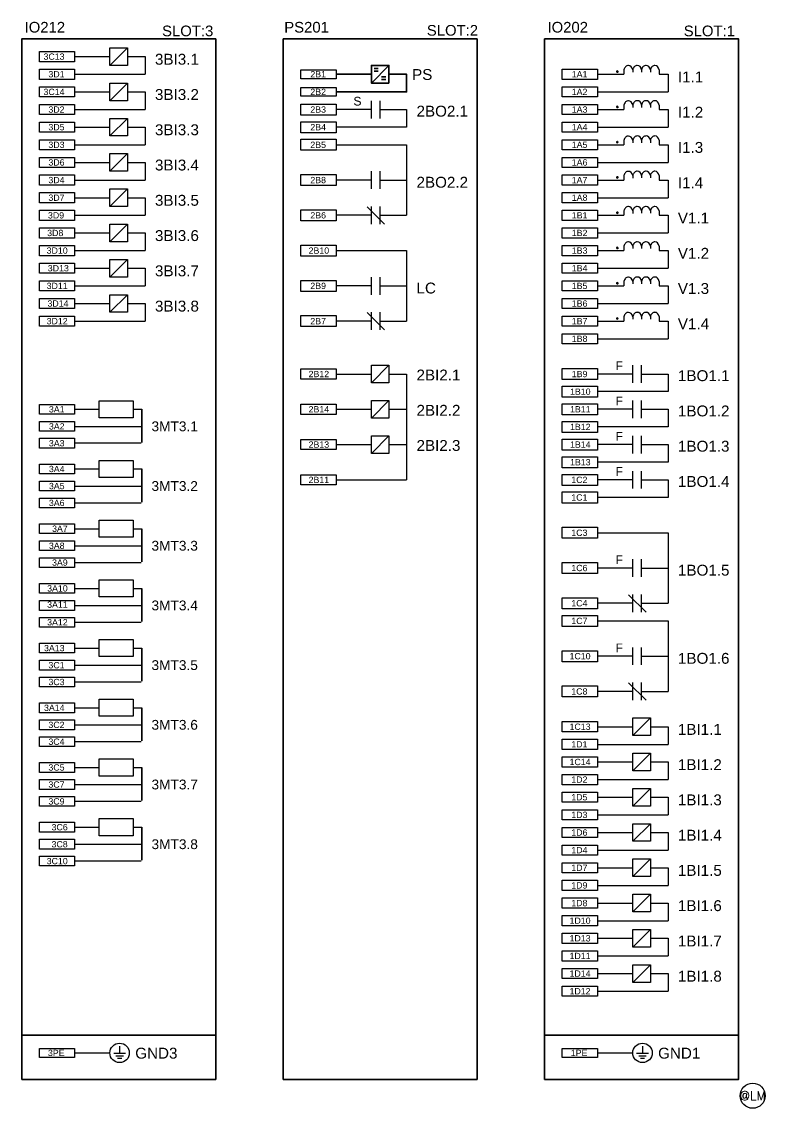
# Model space of a CAD drawing. Extents: x -144 to 228, y -238 to 10.
# Drawn here: x 62.6 to 227.9, y -237.7 to 3.8 of the extents above; entities that cross this region are included whole.
import ezdxf
from ezdxf.enums import TextEntityAlignment as Align

# ---------------------------------------------------------------- set-up
doc = ezdxf.new("R2010")
doc.units = 0
doc.header["$LTSCALE"] = 5
doc.header["$MEASUREMENT"] = 0
doc.styles.add('ROMANS', font='romans.shx', dxfattribs={"height": 100})
doc.styles.get("Standard").update_dxf_attribs({"font": 'arial.ttf'})

msp = doc.modelspace()

# ---------------------------------------------------------------- hatches: boundary and pattern name
h = msp.add_hatch(color=256)
edge = h.paths.add_edge_path()
edge.add_arc((195.05, -7.25), 0.147, 0, 360)
h = msp.add_hatch(color=256)
edge = h.paths.add_edge_path()
edge.add_arc((195.05, -15.09), 0.147, 0, 360)
h = msp.add_hatch(color=256)
edge = h.paths.add_edge_path()
edge.add_arc((195.05, -22.93), 0.147, 0, 360)
h = msp.add_hatch(color=256)
edge = h.paths.add_edge_path()
edge.add_arc((195.05, -30.77), 0.147, 0, 360)
h = msp.add_hatch(color=256)
edge = h.paths.add_edge_path()
edge.add_arc((195.05, -38.61), 0.147, 0, 360)
h = msp.add_hatch(color=256)
edge = h.paths.add_edge_path()
edge.add_arc((195.05, -46.45), 0.147, 0, 360)
h = msp.add_hatch(color=256)
edge = h.paths.add_edge_path()
edge.add_arc((195.05, -54.29), 0.147, 0, 360)
h = msp.add_hatch(color=256)
edge = h.paths.add_edge_path()
edge.add_arc((195.05, -62.13), 0.147, 0, 360)

# ---------------------------------------------------------------- linework, layer by layer
at = {"lineweight": 25}
for p, q in [((86.16, -1.96), (82.24, -5.88)), ((74.4, -3.92), (82.24, -3.92)), ((196.52, -6.86), (196.52, -7.84)), ((198.48, -6.86), (198.48, -7.4)), ((200.44, -6.84), (200.44, -7.38)), ((202.4, -6.84), (202.4, -7.38)), ((204.36, -6.84), (204.36, -7.84)), ((74.5, -7.84), (90.08, -7.84)), ((190.64, -7.84), (196.52, -7.84)), ((74.4, -11.76), (82.24, -11.76)), ((86.16, -9.8), (82.24, -13.72)), ((190.74, -11.76), (206.32, -11.76)), ((140.36, -17.64), (140.36, -13.72)), ((142.32, -17.64), (142.32, -13.72)), ((74.5, -15.68), (90.08, -15.68)), ((140.36, -15.68), (132.52, -15.68)), ((142.32, -15.68), (148.2, -15.68)), ((190.64, -15.68), (196.52, -15.68)), ((196.52, -14.7), (196.52, -15.68)), ((198.48, -14.7), (198.48, -15.24)), ((200.44, -14.68), (200.44, -15.22)), ((202.4, -14.68), (202.4, -15.22)), ((204.36, -14.68), (204.36, -15.68)), ((86.16, -17.64), (82.24, -21.56)), ((74.4, -19.6), (82.24, -19.6)), ((190.74, -19.6), (206.32, -19.6)), ((74.5, -23.52), (90.08, -23.52)), ((132.52, -23.52), (148.2, -23.52)), ((148.2, -23.52), (148.2, -31.36)), ((190.64, -23.52), (196.52, -23.52)), ((196.52, -22.54), (196.52, -23.52)), ((198.48, -22.54), (198.48, -23.08)), ((200.44, -22.52), (200.44, -23.06)), ((202.4, -22.52), (202.4, -23.06)), ((204.36, -22.52), (204.36, -23.52)), ((86.16, -25.48), (82.24, -29.4)), ((74.4, -27.44), (82.24, -27.44)), ((190.74, -27.44), (206.32, -27.44)), ((74.5, -31.36), (90.08, -31.36)), ((140.36, -31.36), (132.52, -31.36)), ((140.36, -33.32), (140.36, -29.4)), ((142.32, -33.32), (142.32, -29.4)), ((142.32, -31.36), (148.2, -31.36)), ((148.2, -31.36), (148.2, -39.2)), ((190.64, -31.36), (196.52, -31.36)), ((196.52, -30.38), (196.52, -31.36)), ((198.48, -30.38), (198.48, -30.92)), ((200.44, -30.36), (200.44, -30.9)), ((202.4, -30.36), (202.4, -30.9)), ((204.36, -30.36), (204.36, -31.36)), ((86.16, -33.32), (82.24, -37.24)), ((74.4, -35.28), (82.24, -35.28)), ((190.74, -35.28), (206.32, -35.28)), ((139.43, -37.29), (143.3, -41.16)), ((140.36, -41.16), (140.36, -37.24)), ((142.32, -41.16), (142.32, -37.24)), ((196.52, -38.22), (196.52, -39.2)), ((198.48, -38.22), (198.48, -38.76)), ((200.44, -38.2), (200.44, -38.74)), ((202.4, -38.2), (202.4, -38.74)), ((204.36, -38.2), (204.36, -39.2)), ((74.5, -39.2), (90.08, -39.2)), ((140.36, -39.2), (132.52, -39.2)), ((142.32, -39.2), (148.2, -39.2)), ((190.64, -39.2), (196.52, -39.2)), ((74.4, -43.12), (82.24, -43.12)), ((86.16, -41.16), (82.24, -45.08)), ((190.74, -43.12), (206.32, -43.12)), ((74.5, -47.04), (90.08, -47.04)), ((132.52, -47.04), (148.2, -47.04)), ((148.2, -47.04), (148.2, -62.72)), ((190.64, -47.04), (196.52, -47.04)), ((196.52, -46.06), (196.52, -47.04)), ((198.48, -46.06), (198.48, -46.6)), ((200.44, -46.04), (200.44, -46.58)), ((202.4, -46.04), (202.4, -46.58)), ((204.36, -46.04), (204.36, -47.04)), ((86.16, -49), (82.24, -52.92)), ((74.4, -50.96), (82.24, -50.96)), ((140.36, -56.84), (140.36, -52.92)), ((142.32, -56.84), (142.32, -52.92)), ((190.74, -50.96), (206.32, -50.96)), ((74.5, -54.88), (90.08, -54.88)), ((140.36, -54.88), (132.52, -54.88)), ((142.32, -54.88), (148.2, -54.88)), ((190.64, -54.88), (196.52, -54.88)), ((196.52, -53.9), (196.52, -54.88)), ((198.48, -53.9), (198.48, -54.44)), ((200.44, -53.88), (200.44, -54.42)), ((202.4, -53.88), (202.4, -54.42)), ((204.36, -53.88), (204.36, -54.88)), ((86.16, -56.84), (82.24, -60.76)), ((74.4, -58.8), (82.24, -58.8)), ((190.74, -58.8), (206.32, -58.8)), ((74.5, -62.72), (90.08, -62.72)), ((140.36, -62.72), (132.52, -62.72)), ((139.43, -60.81), (143.3, -64.68)), ((140.36, -64.68), (140.36, -60.76)), ((142.32, -64.68), (142.32, -60.76)), ((142.32, -62.72), (148.2, -62.72)), ((190.64, -62.72), (196.52, -62.72)), ((196.52, -61.74), (196.52, -62.72)), ((198.48, -61.74), (198.48, -62.28)), ((200.44, -61.72), (200.44, -62.26)), ((202.4, -61.72), (202.4, -62.26)), ((204.36, -61.72), (204.36, -62.72)), ((190.74, -66.64), (206.32, -66.64)), ((132.52, -74.48), (140.36, -74.48)), ((144.28, -72.52), (140.36, -76.44)), ((198.48, -74.48), (190.64, -74.48)), ((198.48, -76.44), (198.48, -72.52)), ((200.44, -76.44), (200.44, -72.52)), ((200.44, -74.48), (206.32, -74.48)), ((144.28, -80.36), (140.36, -84.28)), ((198.48, -84.28), (198.48, -80.36)), ((200.44, -84.28), (200.44, -80.36)), ((74.4, -82.32), (79.83, -82.32)), ((132.52, -82.32), (140.36, -82.32)), ((198.48, -82.32), (190.64, -82.32)), ((200.44, -82.32), (206.32, -82.32)), ((74.5, -86.11), (89.31, -86.11)), ((144.28, -88.2), (140.36, -92.12)), ((198.48, -92.12), (198.48, -88.2)), ((200.44, -92.12), (200.44, -88.2)), ((74.4, -89.81), (89.21, -89.81)), ((132.52, -90.16), (140.36, -90.16)), ((198.48, -90.16), (190.64, -90.16)), ((200.44, -90.16), (206.32, -90.16)), ((74.4, -95.59), (79.83, -95.59)), ((198.48, -99.96), (198.48, -96.04)), ((200.44, -99.96), (200.44, -96.04)), ((132.52, -98), (148.2, -98)), ((198.48, -98), (190.64, -98)), ((200.44, -98), (206.32, -98)), ((74.5, -99.38), (89.31, -99.38)), ((74.4, -103.08), (89.21, -103.08)), ((74.4, -108.86), (79.83, -108.86)), ((190.64, -109.76), (206.32, -109.76)), ((206.32, -109.76), (206.32, -117.6)), ((74.5, -112.65), (89.31, -112.65)), ((198.48, -119.56), (198.48, -115.64)), ((200.44, -119.56), (200.44, -115.64)), ((74.4, -116.35), (89.21, -116.35)), ((198.48, -117.6), (190.64, -117.6)), ((200.44, -117.6), (206.32, -117.6)), ((206.32, -117.6), (206.32, -125.44)), ((74.4, -122.13), (79.83, -122.13)), ((198.48, -125.44), (190.64, -125.44)), ((197.55, -123.53), (201.42, -127.4)), ((198.48, -127.4), (198.48, -123.48)), ((200.44, -127.4), (200.44, -123.48)), ((200.44, -125.44), (206.32, -125.44)), ((74.5, -125.92), (89.31, -125.92)), ((74.4, -129.62), (89.21, -129.62)), ((190.64, -129.36), (206.32, -129.36)), ((206.32, -129.36), (206.32, -137.2)), ((198.48, -139.16), (198.48, -135.24)), ((200.44, -139.16), (200.44, -135.24)), ((74.4, -135.4), (79.83, -135.4)), ((198.48, -137.2), (190.64, -137.2)), ((200.44, -137.2), (206.32, -137.2)), ((206.32, -137.2), (206.32, -145.04)), ((74.5, -139.19), (89.31, -139.19)), ((74.4, -142.89), (89.21, -142.89)), ((197.55, -143.13), (201.42, -147)), ((198.48, -147), (198.48, -143.08)), ((200.44, -147), (200.44, -143.08)), ((198.48, -145.04), (190.64, -145.04)), ((200.44, -145.04), (206.32, -145.04)), ((74.4, -148.67), (79.83, -148.67)), ((202.4, -150.92), (198.48, -154.84)), ((74.5, -152.46), (89.31, -152.46)), ((190.64, -152.88), (198.48, -152.88)), ((74.4, -156.16), (89.21, -156.16)), ((190.74, -156.8), (206.32, -156.8)), ((202.4, -158.76), (198.48, -162.68)), ((190.64, -160.72), (198.48, -160.72)), ((74.4, -161.94), (79.83, -161.94)), ((74.5, -165.73), (89.31, -165.73)), ((190.74, -164.64), (206.32, -164.64)), ((202.4, -166.6), (198.48, -170.52)), ((190.64, -168.56), (198.48, -168.56)), ((74.4, -169.43), (89.21, -169.43)), ((190.74, -172.48), (206.32, -172.48)), ((74.4, -175.21), (79.83, -175.21)), ((202.4, -174.44), (198.48, -178.36)), ((190.64, -176.4), (198.48, -176.4)), ((74.5, -179), (89.31, -179)), ((190.74, -180.32), (206.32, -180.32)), ((74.4, -182.7), (89.21, -182.7)), ((202.4, -182.28), (198.48, -186.2)), ((190.64, -184.24), (198.48, -184.24)), ((190.74, -188.16), (206.32, -188.16)), ((202.4, -190.12), (198.48, -194.04)), ((190.64, -192.08), (198.48, -192.08)), ((190.74, -196), (206.32, -196)), ((202.4, -197.96), (198.48, -201.88)), ((190.64, -199.92), (198.48, -199.92)), ((190.74, -203.84), (206.32, -203.84)), ((202.4, -205.8), (198.48, -209.72)), ((190.64, -207.76), (198.48, -207.76)), ((190.74, -211.68), (206.32, -211.68)), ((84.4, -223.93), (84.4, -225.5)), ((200.64, -223.93), (200.64, -225.5)), ((74.4, -225.4), (82.24, -225.4)), ((85.7, -225.51), (83.09, -225.51)), ((85.23, -226.09), (83.56, -226.09)), ((84.87, -226.67), (83.93, -226.67)), ((190.64, -225.4), (198.48, -225.4)), ((201.94, -225.51), (199.33, -225.51)), ((201.47, -226.09), (199.8, -226.09)), ((201.11, -226.67), (200.17, -226.67))]:
    msp.add_line(p, q, dxfattribs=at)
at = {"lineweight": 35}
for p, q in [((144.28, -5.88), (140.36, -9.8)), ((141.91, -7.15), (140.97, -7.15)), ((141.91, -6.57), (140.98, -6.57)), ((132.52, -7.84), (140.36, -7.84)), ((143.56, -9.02), (142.61, -9.02)), ((143.56, -8.44), (142.63, -8.44)), ((89.31, -89.69), (89.31, -82.53)), ((89.31, -102.96), (89.31, -95.8)), ((89.31, -116.23), (89.31, -109.07)), ((89.31, -129.5), (89.31, -122.34)), ((89.31, -142.77), (89.31, -135.61)), ((89.31, -156.04), (89.31, -148.88)), ((89.31, -169.31), (89.31, -162.15)), ((89.31, -182.58), (89.31, -175.42)), ((62.64, -221.48), (105.76, -221.48)), ((178.88, -221.48), (222, -221.48))]:
    msp.add_line(p, q, dxfattribs=at)
for points in [[(62.64, -231.28), (105.76, -231.28), (105.76, 0), (62.64, 0), (62.64, -231.28)], [(120.76, -231.28), (163.88, -231.28), (163.88, 0), (120.76, 0), (120.76, -231.28)], [(178.88, -231.28), (222, -231.28), (222, 0), (178.88, 0), (178.88, -231.28)], [(144.28, -9.8), (140.36, -9.8), (140.36, -5.88), (144.28, -5.88), (144.28, -9.8)]]:
    msp.add_lwpolyline(points, close=True, dxfattribs=at)
at = {"lineweight": 25}
for points in [[(86.16, -5.88), (82.24, -5.88), (82.24, -1.96), (86.16, -1.96), (86.16, -5.88)], [(74.4, -5.05), (66.56, -5.05), (66.56, -2.79), (74.4, -2.79), (74.4, -5.05)], [(74.4, -8.97), (66.56, -8.97), (66.56, -6.71), (74.4, -6.71), (74.4, -8.97)], [(132.52, -8.82), (124.68, -8.82), (124.68, -6.86), (132.52, -6.86), (132.52, -8.82)], [(190.64, -8.97), (182.8, -8.97), (182.8, -6.71), (190.64, -6.71), (190.64, -8.97)], [(74.4, -12.89), (66.56, -12.89), (66.56, -10.63), (74.4, -10.63), (74.4, -12.89)], [(86.16, -13.72), (82.24, -13.72), (82.24, -9.8), (86.16, -9.8), (86.16, -13.72)], [(132.52, -12.74), (124.68, -12.74), (124.68, -10.78), (132.52, -10.78), (132.52, -12.74)], [(190.64, -12.89), (182.8, -12.89), (182.8, -10.63), (190.64, -10.63), (190.64, -12.89)], [(132.52, -16.91), (124.68, -16.91), (124.68, -14.46), (132.52, -14.46), (132.52, -16.91)], [(74.4, -16.81), (66.56, -16.81), (66.56, -14.55), (74.4, -14.55), (74.4, -16.81)], [(190.64, -16.81), (182.8, -16.81), (182.8, -14.55), (190.64, -14.55), (190.64, -16.81)], [(74.4, -20.73), (66.56, -20.73), (66.56, -18.47), (74.4, -18.47), (74.4, -20.73)], [(86.16, -21.56), (82.24, -21.56), (82.24, -17.64), (86.16, -17.64), (86.16, -21.56)], [(132.52, -20.83), (124.68, -20.83), (124.68, -18.38), (132.52, -18.38), (132.52, -20.83)], [(190.64, -20.73), (182.8, -20.73), (182.8, -18.47), (190.64, -18.47), (190.64, -20.73)], [(74.4, -24.65), (66.56, -24.65), (66.56, -22.39), (74.4, -22.39), (74.4, -24.65)], [(132.52, -24.75), (124.68, -24.75), (124.68, -22.3), (132.52, -22.3), (132.52, -24.75)], [(190.64, -24.65), (182.8, -24.65), (182.8, -22.39), (190.64, -22.39), (190.64, -24.65)], [(74.4, -28.57), (66.56, -28.57), (66.56, -26.31), (74.4, -26.31), (74.4, -28.57)], [(86.16, -29.4), (82.24, -29.4), (82.24, -25.48), (86.16, -25.48), (86.16, -29.4)], [(190.64, -28.57), (182.8, -28.57), (182.8, -26.31), (190.64, -26.31), (190.64, -28.57)], [(74.4, -32.49), (66.56, -32.49), (66.56, -30.23), (74.4, -30.23), (74.4, -32.49)], [(132.52, -32.59), (124.68, -32.59), (124.68, -30.14), (132.52, -30.14), (132.52, -32.59)], [(190.64, -32.49), (182.8, -32.49), (182.8, -30.23), (190.64, -30.23), (190.64, -32.49)], [(86.16, -37.24), (82.24, -37.24), (82.24, -33.32), (86.16, -33.32), (86.16, -37.24)], [(74.4, -36.41), (66.56, -36.41), (66.56, -34.15), (74.4, -34.15), (74.4, -36.41)], [(190.64, -36.41), (182.8, -36.41), (182.8, -34.15), (190.64, -34.15), (190.64, -36.41)], [(74.4, -40.33), (66.56, -40.33), (66.56, -38.07), (74.4, -38.07), (74.4, -40.33)], [(132.52, -40.43), (124.68, -40.43), (124.68, -37.98), (132.52, -37.98), (132.52, -40.43)], [(190.64, -40.33), (182.8, -40.33), (182.8, -38.07), (190.64, -38.07), (190.64, -40.33)], [(74.4, -44.25), (66.56, -44.25), (66.56, -41.99), (74.4, -41.99), (74.4, -44.25)], [(86.16, -45.08), (82.24, -45.08), (82.24, -41.16), (86.16, -41.16), (86.16, -45.08)], [(190.64, -44.25), (182.8, -44.25), (182.8, -41.99), (190.64, -41.99), (190.64, -44.25)], [(132.52, -48.27), (124.68, -48.27), (124.68, -45.82), (132.52, -45.82), (132.52, -48.27)], [(74.4, -48.17), (66.56, -48.17), (66.56, -45.91), (74.4, -45.91), (74.4, -48.17)], [(190.64, -48.17), (182.8, -48.17), (182.8, -45.91), (190.64, -45.91), (190.64, -48.17)], [(74.4, -52.09), (66.56, -52.09), (66.56, -49.83), (74.4, -49.83), (74.4, -52.09)], [(86.16, -52.92), (82.24, -52.92), (82.24, -49), (86.16, -49), (86.16, -52.92)], [(190.64, -52.09), (182.8, -52.09), (182.8, -49.83), (190.64, -49.83), (190.64, -52.09)], [(74.4, -56.01), (66.56, -56.01), (66.56, -53.75), (74.4, -53.75), (74.4, -56.01)], [(132.52, -56.11), (124.68, -56.11), (124.68, -53.66), (132.52, -53.66), (132.52, -56.11)], [(190.64, -56.01), (182.8, -56.01), (182.8, -53.75), (190.64, -53.75), (190.64, -56.01)], [(74.4, -59.93), (66.56, -59.93), (66.56, -57.67), (74.4, -57.67), (74.4, -59.93)], [(86.16, -60.76), (82.24, -60.76), (82.24, -56.84), (86.16, -56.84), (86.16, -60.76)], [(190.64, -59.93), (182.8, -59.93), (182.8, -57.67), (190.64, -57.67), (190.64, -59.93)], [(74.4, -63.85), (66.56, -63.85), (66.56, -61.59), (74.4, -61.59), (74.4, -63.85)], [(132.52, -63.95), (124.68, -63.95), (124.68, -61.5), (132.52, -61.5), (132.52, -63.95)], [(190.64, -63.85), (182.8, -63.85), (182.8, -61.59), (190.64, -61.59), (190.64, -63.85)], [(190.64, -67.77), (182.8, -67.77), (182.8, -65.51), (190.64, -65.51), (190.64, -67.77)], [(132.52, -75.61), (124.68, -75.61), (124.68, -73.35), (132.52, -73.35), (132.52, -75.61)], [(144.28, -76.44), (140.36, -76.44), (140.36, -72.52), (144.28, -72.52), (144.28, -76.44)], [(190.64, -75.71), (182.8, -75.71), (182.8, -73.26), (190.64, -73.26), (190.64, -75.71)], [(190.64, -79.63), (182.8, -79.63), (182.8, -77.18), (190.64, -77.18), (190.64, -79.63)], [(74.4, -83.41), (66.56, -83.41), (66.56, -81.23), (74.4, -81.23), (74.4, -83.41)], [(87.41, -84.22), (79.83, -84.22), (79.83, -80.42), (87.41, -80.42), (87.41, -84.22)], [(132.52, -83.45), (124.68, -83.45), (124.68, -81.19), (132.52, -81.19), (132.52, -83.45)], [(144.28, -84.28), (140.36, -84.28), (140.36, -80.36), (144.28, -80.36), (144.28, -84.28)], [(190.64, -83.55), (182.8, -83.55), (182.8, -81.1), (190.64, -81.1), (190.64, -83.55)], [(74.4, -87.2), (66.56, -87.2), (66.56, -85.02), (74.4, -85.02), (74.4, -87.2)], [(190.64, -87.47), (182.8, -87.47), (182.8, -85.02), (190.64, -85.02), (190.64, -87.47)], [(74.4, -90.95), (66.56, -90.95), (66.56, -88.77), (74.4, -88.77), (74.4, -90.95)], [(132.52, -91.29), (124.68, -91.29), (124.68, -89.03), (132.52, -89.03), (132.52, -91.29)], [(144.28, -92.12), (140.36, -92.12), (140.36, -88.2), (144.28, -88.2), (144.28, -92.12)], [(190.64, -91.39), (182.8, -91.39), (182.8, -88.94), (190.64, -88.94), (190.64, -91.39)], [(87.41, -97.49), (79.83, -97.49), (79.83, -93.69), (87.41, -93.69), (87.41, -97.49)], [(190.64, -95.31), (182.8, -95.31), (182.8, -92.86), (190.64, -92.86), (190.64, -95.31)], [(74.4, -96.68), (66.56, -96.68), (66.56, -94.5), (74.4, -94.5), (74.4, -96.68)], [(74.4, -100.47), (66.56, -100.47), (66.56, -98.29), (74.4, -98.29), (74.4, -100.47)], [(132.52, -99.13), (124.68, -99.13), (124.68, -96.87), (132.52, -96.87), (132.52, -99.13)], [(190.64, -99.23), (182.8, -99.23), (182.8, -96.78), (190.64, -96.78), (190.64, -99.23)], [(190.64, -103.15), (182.8, -103.15), (182.8, -100.7), (190.64, -100.7), (190.64, -103.15)], [(74.4, -104.22), (66.56, -104.22), (66.56, -102.04), (74.4, -102.04), (74.4, -104.22)], [(74.4, -109.95), (66.56, -109.95), (66.56, -107.77), (74.4, -107.77), (74.4, -109.95)], [(87.41, -110.76), (79.83, -110.76), (79.83, -106.96), (87.41, -106.96), (87.41, -110.76)], [(190.64, -110.99), (182.8, -110.99), (182.8, -108.54), (190.64, -108.54), (190.64, -110.99)], [(74.4, -113.74), (66.56, -113.74), (66.56, -111.56), (74.4, -111.56), (74.4, -113.74)], [(74.4, -117.49), (66.56, -117.49), (66.56, -115.31), (74.4, -115.31), (74.4, -117.49)], [(190.64, -118.83), (182.8, -118.83), (182.8, -116.38), (190.64, -116.38), (190.64, -118.83)], [(87.41, -124.03), (79.83, -124.03), (79.83, -120.23), (87.41, -120.23), (87.41, -124.03)], [(74.4, -123.22), (66.56, -123.22), (66.56, -121.04), (74.4, -121.04), (74.4, -123.22)], [(74.4, -127.01), (66.56, -127.01), (66.56, -124.83), (74.4, -124.83), (74.4, -127.01)], [(190.64, -126.67), (182.8, -126.67), (182.8, -124.22), (190.64, -124.22), (190.64, -126.67)], [(74.4, -130.76), (66.56, -130.76), (66.56, -128.58), (74.4, -128.58), (74.4, -130.76)], [(190.64, -130.59), (182.8, -130.59), (182.8, -128.14), (190.64, -128.14), (190.64, -130.59)], [(74.4, -136.49), (66.56, -136.49), (66.56, -134.31), (74.4, -134.31), (74.4, -136.49)], [(87.41, -137.3), (79.83, -137.3), (79.83, -133.5), (87.41, -133.5), (87.41, -137.3)], [(190.64, -138.43), (182.8, -138.43), (182.8, -135.98), (190.64, -135.98), (190.64, -138.43)], [(74.4, -140.28), (66.56, -140.28), (66.56, -138.1), (74.4, -138.1), (74.4, -140.28)], [(74.4, -144.03), (66.56, -144.03), (66.56, -141.85), (74.4, -141.85), (74.4, -144.03)], [(190.64, -146.27), (182.8, -146.27), (182.8, -143.82), (190.64, -143.82), (190.64, -146.27)], [(87.41, -150.57), (79.83, -150.57), (79.83, -146.78), (87.41, -146.78), (87.41, -150.57)], [(74.4, -149.76), (66.56, -149.76), (66.56, -147.58), (74.4, -147.58), (74.4, -149.76)], [(74.4, -153.55), (66.56, -153.55), (66.56, -151.37), (74.4, -151.37), (74.4, -153.55)], [(190.64, -154.01), (182.8, -154.01), (182.8, -151.75), (190.64, -151.75), (190.64, -154.01)], [(202.4, -154.84), (198.48, -154.84), (198.48, -150.92), (202.4, -150.92), (202.4, -154.84)], [(74.4, -157.3), (66.56, -157.3), (66.56, -155.12), (74.4, -155.12), (74.4, -157.3)], [(190.64, -157.93), (182.8, -157.93), (182.8, -155.67), (190.64, -155.67), (190.64, -157.93)], [(202.4, -162.68), (198.48, -162.68), (198.48, -158.76), (202.4, -158.76), (202.4, -162.68)], [(74.4, -163.03), (66.56, -163.03), (66.56, -160.85), (74.4, -160.85), (74.4, -163.03)], [(87.41, -163.84), (79.83, -163.84), (79.83, -160.05), (87.41, -160.05), (87.41, -163.84)], [(190.64, -161.85), (182.8, -161.85), (182.8, -159.59), (190.64, -159.59), (190.64, -161.85)], [(190.64, -165.77), (182.8, -165.77), (182.8, -163.51), (190.64, -163.51), (190.64, -165.77)], [(74.4, -166.82), (66.56, -166.82), (66.56, -164.64), (74.4, -164.64), (74.4, -166.82)], [(202.4, -170.52), (198.48, -170.52), (198.48, -166.6), (202.4, -166.6), (202.4, -170.52)], [(74.4, -170.57), (66.56, -170.57), (66.56, -168.39), (74.4, -168.39), (74.4, -170.57)], [(190.64, -169.69), (182.8, -169.69), (182.8, -167.43), (190.64, -167.43), (190.64, -169.69)], [(190.64, -173.61), (182.8, -173.61), (182.8, -171.35), (190.64, -171.35), (190.64, -173.61)], [(87.41, -177.11), (79.83, -177.11), (79.83, -173.32), (87.41, -173.32), (87.41, -177.11)], [(74.4, -176.3), (66.56, -176.3), (66.56, -174.12), (74.4, -174.12), (74.4, -176.3)], [(190.64, -177.53), (182.8, -177.53), (182.8, -175.27), (190.64, -175.27), (190.64, -177.53)], [(202.4, -178.36), (198.48, -178.36), (198.48, -174.44), (202.4, -174.44), (202.4, -178.36)], [(74.4, -180.09), (66.56, -180.09), (66.56, -177.91), (74.4, -177.91), (74.4, -180.09)], [(190.64, -181.45), (182.8, -181.45), (182.8, -179.19), (190.64, -179.19), (190.64, -181.45)], [(74.4, -183.84), (66.56, -183.84), (66.56, -181.66), (74.4, -181.66), (74.4, -183.84)], [(190.64, -185.37), (182.8, -185.37), (182.8, -183.11), (190.64, -183.11), (190.64, -185.37)], [(202.4, -186.2), (198.48, -186.2), (198.48, -182.28), (202.4, -182.28), (202.4, -186.2)], [(190.64, -189.29), (182.8, -189.29), (182.8, -187.03), (190.64, -187.03), (190.64, -189.29)], [(202.4, -194.04), (198.48, -194.04), (198.48, -190.12), (202.4, -190.12), (202.4, -194.04)], [(190.64, -193.21), (182.8, -193.21), (182.8, -190.95), (190.64, -190.95), (190.64, -193.21)], [(190.64, -197.13), (182.8, -197.13), (182.8, -194.87), (190.64, -194.87), (190.64, -197.13)], [(202.4, -201.88), (198.48, -201.88), (198.48, -197.96), (202.4, -197.96), (202.4, -201.88)], [(190.64, -201.05), (182.8, -201.05), (182.8, -198.79), (190.64, -198.79), (190.64, -201.05)], [(190.64, -204.97), (182.8, -204.97), (182.8, -202.71), (190.64, -202.71), (190.64, -204.97)], [(190.64, -208.89), (182.8, -208.89), (182.8, -206.63), (190.64, -206.63), (190.64, -208.89)], [(202.4, -209.72), (198.48, -209.72), (198.48, -205.8), (202.4, -205.8), (202.4, -209.72)], [(190.64, -212.81), (182.8, -212.81), (182.8, -210.55), (190.64, -210.55), (190.64, -212.81)], [(74.4, -226.38), (66.56, -226.38), (66.56, -224.42), (74.4, -224.42), (74.4, -226.38)], [(190.64, -226.38), (182.8, -226.38), (182.8, -224.42), (190.64, -224.42), (190.64, -226.38)]]:
    msp.add_lwpolyline(points, close=True, dxfattribs=at)
for points in [[(86.16, -3.92), (90.08, -3.92), (90.08, -7.84)], [(204.36, -7.84), (206.32, -7.84), (206.32, -11.76)], [(86.16, -11.76), (90.08, -11.76), (90.08, -15.68)], [(148.2, -15.68), (148.2, -19.6), (132.52, -19.6)], [(204.36, -15.68), (206.32, -15.68), (206.32, -19.6)], [(86.16, -19.6), (90.08, -19.6), (90.08, -23.52)], [(204.36, -23.52), (206.32, -23.52), (206.32, -27.44)], [(86.16, -27.44), (90.08, -27.44), (90.08, -31.36)], [(204.36, -31.36), (206.32, -31.36), (206.32, -35.28)], [(86.16, -35.28), (90.08, -35.28), (90.08, -39.2)], [(204.36, -39.2), (206.32, -39.2), (206.32, -43.12)], [(86.16, -43.12), (90.08, -43.12), (90.08, -47.04)], [(204.36, -47.04), (206.32, -47.04), (206.32, -50.96)], [(86.16, -50.96), (90.08, -50.96), (90.08, -54.88)], [(204.36, -54.88), (206.32, -54.88), (206.32, -58.8)], [(86.16, -58.8), (90.08, -58.8), (90.08, -62.72)], [(204.36, -62.72), (206.32, -62.72), (206.32, -66.64)], [(144.28, -74.48), (148.2, -74.48), (148.2, -82.32)], [(206.32, -74.48), (206.32, -78.4), (190.64, -78.4)], [(87.41, -82.32), (89.31, -82.32), (89.31, -86.11)], [(144.28, -82.32), (148.2, -82.32), (148.2, -90.16)], [(206.32, -82.32), (206.32, -86.24), (190.64, -86.24)], [(144.28, -90.16), (148.2, -90.16), (148.2, -98)], [(206.32, -90.16), (206.32, -94.08), (190.64, -94.08)], [(87.41, -95.59), (89.31, -95.59), (89.31, -99.38)], [(206.32, -98), (206.32, -101.92), (190.64, -101.92)], [(87.41, -108.86), (89.31, -108.86), (89.31, -112.65)], [(87.41, -122.13), (89.31, -122.13), (89.31, -125.92)], [(87.41, -135.4), (89.31, -135.4), (89.31, -139.19)], [(87.41, -148.67), (89.31, -148.67), (89.31, -152.46)], [(202.4, -152.88), (206.32, -152.88), (206.32, -156.8)], [(202.4, -160.72), (206.32, -160.72), (206.32, -164.64)], [(87.41, -161.94), (89.31, -161.94), (89.31, -165.73)], [(202.4, -168.56), (206.32, -168.56), (206.32, -172.48)], [(87.41, -175.21), (89.31, -175.21), (89.31, -179)], [(202.4, -176.4), (206.32, -176.4), (206.32, -180.32)], [(202.4, -184.24), (206.32, -184.24), (206.32, -188.16)], [(202.4, -192.08), (206.32, -192.08), (206.32, -196)], [(202.4, -199.92), (206.32, -199.92), (206.32, -203.84)], [(202.4, -207.76), (206.32, -207.76), (206.32, -211.68)]]:
    msp.add_lwpolyline(points, dxfattribs=at)
at = {"lineweight": 35}
msp.add_lwpolyline([(144.28, -7.84), (148.2, -7.84), (148.2, -11.76), (132.52, -11.76)], dxfattribs=at)
for centre in [(195.05, -7.25), (195.05, -15.09), (195.05, -22.93), (195.05, -30.77), (195.05, -38.61), (195.05, -46.45), (195.05, -54.29), (195.05, -62.13)]:
    msp.add_circle(centre, 0.147, dxfattribs=at)
at = {"lineweight": 25}
for centre in [(84.4, -225.4), (200.64, -225.4)]:
    msp.add_circle(centre, 2.16, dxfattribs=at)
msp.add_circle((225.14, -234.91), 2.79)
for centre, major_axis, ratio, start_param, end_param in [((197.33, -6.93), (0.338, 0.995), 0.768108, 0.186492, 1.757289), ((197.67, -6.92), (0.266, -0.996), 0.778432, 1.424956, 2.995752), ((199.29, -6.91), (0.338, 0.995), 0.768108, 0.186492, 1.757289), ((199.63, -6.9), (-0.266, 0.996), 0.778432, 4.566549, 6.137345), ((201.25, -6.91), (0.338, 0.995), 0.768108, 0.186492, 1.757289), ((201.59, -6.9), (-0.266, 0.996), 0.778432, 4.566549, 6.137345), ((203.21, -6.91), (0.338, 0.995), 0.768108, 0.186492, 1.757289), ((203.55, -6.9), (-0.266, 0.996), 0.778432, 4.566549, 6.137345), ((197.33, -14.77), (0.338, 0.995), 0.768108, 0.186492, 1.757289), ((197.67, -14.76), (0.266, -0.996), 0.778432, 1.424956, 2.995752), ((199.29, -14.75), (0.338, 0.995), 0.768108, 0.186492, 1.757289), ((199.63, -14.74), (-0.266, 0.996), 0.778432, 4.566549, 6.137345), ((201.25, -14.75), (0.338, 0.995), 0.768108, 0.186492, 1.757289), ((201.59, -14.74), (-0.266, 0.996), 0.778432, 4.566549, 6.137345), ((203.21, -14.75), (0.338, 0.995), 0.768108, 0.186492, 1.757289), ((203.55, -14.74), (-0.266, 0.996), 0.778432, 4.566549, 6.137345), ((197.33, -22.61), (0.338, 0.995), 0.768108, 0.186492, 1.757289), ((197.67, -22.6), (0.266, -0.996), 0.778432, 1.424956, 2.995752), ((199.29, -22.59), (0.338, 0.995), 0.768108, 0.186492, 1.757289), ((199.63, -22.58), (-0.266, 0.996), 0.778432, 4.566549, 6.137345), ((201.25, -22.59), (0.338, 0.995), 0.768108, 0.186492, 1.757289), ((201.59, -22.58), (-0.266, 0.996), 0.778432, 4.566549, 6.137345), ((203.21, -22.59), (0.338, 0.995), 0.768108, 0.186492, 1.757289), ((203.55, -22.58), (-0.266, 0.996), 0.778432, 4.566549, 6.137345), ((197.33, -30.45), (0.338, 0.995), 0.768108, 0.186492, 1.757289), ((197.67, -30.44), (0.266, -0.996), 0.778432, 1.424956, 2.995752), ((199.29, -30.43), (0.338, 0.995), 0.768108, 0.186492, 1.757289), ((199.63, -30.42), (-0.266, 0.996), 0.778432, 4.566549, 6.137345), ((201.25, -30.43), (0.338, 0.995), 0.768108, 0.186492, 1.757289), ((201.59, -30.42), (-0.266, 0.996), 0.778432, 4.566549, 6.137345), ((203.21, -30.43), (0.338, 0.995), 0.768108, 0.186492, 1.757289), ((203.55, -30.42), (-0.266, 0.996), 0.778432, 4.566549, 6.137345), ((197.33, -38.29), (0.338, 0.995), 0.768108, 0.186492, 1.757289), ((197.67, -38.28), (0.266, -0.996), 0.778432, 1.424956, 2.995752), ((199.29, -38.27), (0.338, 0.995), 0.768108, 0.186492, 1.757289), ((199.63, -38.26), (-0.266, 0.996), 0.778432, 4.566549, 6.137345), ((201.25, -38.27), (0.338, 0.995), 0.768108, 0.186492, 1.757289), ((201.59, -38.26), (-0.266, 0.996), 0.778432, 4.566549, 6.137345), ((203.21, -38.27), (0.338, 0.995), 0.768108, 0.186492, 1.757289), ((203.55, -38.26), (-0.266, 0.996), 0.778432, 4.566549, 6.137345), ((197.33, -46.13), (0.338, 0.995), 0.768108, 0.186492, 1.757289), ((197.67, -46.12), (0.266, -0.996), 0.778432, 1.424956, 2.995752), ((199.29, -46.11), (0.338, 0.995), 0.768108, 0.186492, 1.757289), ((199.63, -46.1), (-0.266, 0.996), 0.778432, 4.566549, 6.137345), ((201.25, -46.11), (0.338, 0.995), 0.768108, 0.186492, 1.757289), ((201.59, -46.1), (-0.266, 0.996), 0.778432, 4.566549, 6.137345), ((203.21, -46.11), (0.338, 0.995), 0.768108, 0.186492, 1.757289), ((203.55, -46.1), (-0.266, 0.996), 0.778432, 4.566549, 6.137345), ((197.33, -53.97), (0.338, 0.995), 0.768108, 0.186492, 1.757289), ((197.67, -53.96), (0.266, -0.996), 0.778432, 1.424956, 2.995752), ((199.29, -53.95), (0.338, 0.995), 0.768108, 0.186492, 1.757289), ((199.63, -53.94), (-0.266, 0.996), 0.778432, 4.566549, 6.137345), ((201.25, -53.95), (0.338, 0.995), 0.768108, 0.186492, 1.757289), ((201.59, -53.94), (-0.266, 0.996), 0.778432, 4.566549, 6.137345), ((203.21, -53.95), (0.338, 0.995), 0.768108, 0.186492, 1.757289), ((203.55, -53.94), (-0.266, 0.996), 0.778432, 4.566549, 6.137345), ((197.33, -61.81), (0.338, 0.995), 0.768108, 0.186492, 1.757289), ((197.67, -61.8), (0.266, -0.996), 0.778432, 1.424956, 2.995752), ((199.29, -61.79), (0.338, 0.995), 0.768108, 0.186492, 1.757289), ((199.63, -61.78), (-0.266, 0.996), 0.778432, 4.566549, 6.137345), ((201.25, -61.79), (0.338, 0.995), 0.768108, 0.186492, 1.757289), ((201.59, -61.78), (-0.266, 0.996), 0.778432, 4.566549, 6.137345), ((203.21, -61.79), (0.338, 0.995), 0.768108, 0.186492, 1.757289), ((203.55, -61.78), (-0.266, 0.996), 0.778432, 4.566549, 6.137345)]:
    msp.add_ellipse(centre, major_axis=major_axis, ratio=ratio, start_param=start_param, end_param=end_param, dxfattribs=at)

# ---------------------------------------------------------------- texts
for s, p in [('3MT3.1', (91.49, -86.11)), ('3MT3.2', (91.49, -99.38)), ('3MT3.3', (91.49, -112.65)), ('3MT3.4', (91.49, -125.92)), ('3MT3.5', (91.49, -139.19)), ('3MT3.6', (91.49, -152.46)), ('3MT3.7', (91.49, -165.73)), ('3MT3.8', (91.49, -179))]:
    msp.add_text(s, height=2.178).set_placement(p, align=Align.MIDDLE_LEFT)
for s, insert, char_height, attachment_point, line_spacing_factor in [('IO212', (63.28, 3.8), 2.367, 1, 0.8), ('{\\fArial|b0|i0|c0|p0;SLOT:3}', (105.23, 0.58), 2.3667, 9, 0.8), ('{\\fArial|b0|i0|c0|p0;PS201}', (121, 3.8), 2.3667, 1, 0.8), ('{\\fArial|b0|i0|c0|p0;SLOT:2}', (164.09, 0.71), 2.3667, 9, 0.8), ('{\\fArial|b0|i0|c0|p0;IO202}', (179.52, 3.8), 2.3667, 1, 0.8), ('{\\fArial|b0|i0|c0|p0;SLOT:1}', (221.2, 0.58), 2.3667, 9, 0.8), ('3BI3.1', (92.26, -4.52), 2.42, 4, 0.8), ('{\\fArial|b0|i0|c0|p0;PS}', (149.42, -9.14), 2.4201, 7, 0.8), ('{\\fArial|b0|i0|c0|p0;I1.1}', (208.5, -8.44), 2.4201, 4, 0.8), ('3BI3.2', (92.26, -12.36), 2.42, 4, 0.8), ('{\\fArial|b0|i0|c0|p0;S}', (138.18, -12.86), 1.936, 3, 0.96), ('2BO2.1', (150.4, -17.29), 2.42, 7, 0.96), ('{\\fArial|b0|i0|c0|p0;I1.2}', (208.5, -16.28), 2.4201, 4, 0.8), ('3BI3.3', (92.26, -20.2), 2.42, 4, 0.8), ('{\\fArial|b0|i0|c0|p0;I1.3}', (208.5, -24.12), 2.4201, 4, 0.8), ('3BI3.4', (92.26, -28.04), 2.42, 4, 0.8), ('2BO2.2', (150.4, -33.09), 2.42, 7, 0.96), ('{\\fArial|b0|i0|c0|p0;I1.4}', (208.5, -31.96), 2.4201, 4, 0.8), ('3BI3.5', (92.26, -35.88), 2.42, 4, 0.8), ('{\\fArial|b0|i0|c0|p0;V1.1}', (208.5, -39.8), 2.4201, 4, 0.8), ('3BI3.6', (92.26, -43.72), 2.42, 4, 0.8), ('{\\fArial|b0|i0|c0|p0;V1.2}', (208.5, -47.64), 2.4201, 4, 0.8), ('3BI3.7', (92.26, -51.56), 2.42, 4, 0.8), ('{\\fArial|b0|i0|c0|p0;LC}', (150.4, -56.61), 2.4201, 7, 0.96), ('{\\fArial|b0|i0|c0|p0;V1.3}', (208.5, -55.48), 2.4201, 4, 0.8), ('3BI3.8', (92.26, -59.4), 2.42, 4, 0.8), ('{\\fArial|b0|i0|c0|p0;V1.4}', (208.5, -63.32), 2.4201, 4, 0.8), ('{\\fArial|b0|i0|c0|p0;F}', (196.3, -71.66), 1.936, 3, 0.96), ('2BI2.1', (150.4, -74.7), 2.42, 4, 0.8), ('1BO1.1', (208.52, -76.09), 2.42, 7, 0.96), ('{\\fArial|b0|i0|c0|p0;F}', (196.3, -79.5), 1.936, 3, 0.96), ('2BI2.2', (150.4, -82.54), 2.42, 4, 0.8), ('1BO1.2', (208.52, -83.93), 2.42, 7, 0.96), ('2BI2.3', (150.4, -90.38), 2.42, 4, 0.8), ('{\\fArial|b0|i0|c0|p0;F}', (196.3, -87.34), 1.936, 3, 0.96), ('1BO1.3', (208.52, -91.77), 2.42, 7, 0.96), ('{\\fArial|b0|i0|c0|p0;F}', (196.3, -95.18), 1.936, 3, 0.96), ('1BO1.4', (208.52, -99.61), 2.42, 7, 0.96), ('{\\fArial|b0|i0|c0|p0;F}', (196.3, -114.79), 1.936, 3, 0.96), ('1BO1.5', (208.52, -119.33), 2.42, 7, 0.96), ('{\\fArial|b0|i0|c0|p0;F}', (196.3, -134.39), 1.936, 3, 0.96), ('1BO1.6', (208.52, -138.93), 2.42, 7, 0.96), ('1BI1.1', (208.5, -153.48), 2.42, 4, 0.8), ('1BI1.2', (208.5, -161.32), 2.42, 4, 0.8), ('1BI1.3', (208.5, -169.16), 2.42, 4, 0.8), ('1BI1.4', (208.5, -177), 2.42, 4, 0.8), ('1BI1.5', (208.5, -184.84), 2.42, 4, 0.8), ('1BI1.6', (208.5, -192.68), 2.42, 4, 0.8), ('1BI1.7', (208.5, -200.52), 2.42, 4, 0.8), ('1BI1.8', (208.5, -208.36), 2.42, 4, 0.8), ('{\\fArial|b0|i0|c0|p0;GND3}', (87.87, -226.7), 2.4201, 7, 0.8), ('{\\fArial|b0|i0|c0|p0;GND1}', (204.11, -226.7), 2.4201, 7, 0.8)]:
    msp.add_mtext(s, dxfattribs=dict(insert=insert, char_height=char_height, attachment_point=attachment_point, line_spacing_factor=line_spacing_factor))
at = {"flags": 4}
for tag, text, p in [('3C13', '3C13', (72.16, -3.92)), ('3D1', '3D1', (72.16, -7.84)), ('2B1', '2B1', (130.28, -7.84)), ('1A1', '1A1', (188.4, -7.84)), ('3C14', '3C14', (72.16, -11.76)), ('2B2', '2B2', (130.28, -11.76)), ('1A2', '1A2', (188.4, -11.76)), ('3D2', '3D2', (72.16, -15.68)), ('2B3', '2B3', (130.28, -15.68)), ('1A3', '1A3', (188.4, -15.68)), ('3D5', '3D5', (72.16, -19.6)), ('2B4', '2B4', (130.28, -19.6)), ('1A4', '1A4', (188.4, -19.6)), ('3D3', '3D3', (72.16, -23.52)), ('2B5', '2B5', (130.28, -23.52)), ('1A5', '1A5', (188.4, -23.52)), ('3D6', '3D6', (72.16, -27.44)), ('1A6', '1A6', (188.4, -27.44)), ('3D4', '3D4', (72.16, -31.36)), ('2B8', '2B8', (130.28, -31.36)), ('1A7', '1A7', (188.4, -31.36)), ('3D7', '3D7', (72.16, -35.28)), ('1A8', '1A8', (188.4, -35.28)), ('3D9', '3D9', (72.06, -39.2)), ('2B6', '2B6', (130.28, -39.2)), ('1B1', '1B1', (188.4, -39.2)), ('3D8', '3D8', (71.89, -43.12)), ('1B2', '1B2', (188.4, -43.12)), ('3D10', '3D10', (72.86, -47.04)), ('2B10', '2B10', (130.98, -47.04)), ('1B3', '1B3', (188.4, -47.04)), ('3D13', '3D13', (73.11, -50.96)), ('1B4', '1B4', (188.4, -50.96)), ('3D11', '3D11', (72.86, -54.88)), ('2B9', '2B9', (130.28, -54.88)), ('1B5', '1B5', (188.4, -54.88)), ('3D14', '3D14', (73.04, -58.8)), ('1B6', '1B6', (188.4, -58.8)), ('3D12', '3D12', (72.86, -62.72)), ('2B7', '2B7', (130.28, -62.72)), ('1B7', '1B7', (188.4, -62.72)), ('1B8', '1B8', (188.4, -66.64)), ('2B12', '2B12', (130.98, -74.48)), ('1B9', '1B9', (188.4, -74.48)), ('1B10', '1B10', (189.1, -78.4)), ('3A1', '3A1', (72.16, -82.32)), ('2B14', '2B14', (130.98, -82.32)), ('1B11', '1B11', (189.1, -82.32)), ('3A2', '3A2', (72.16, -86.11)), ('1B12', '1B12', (189.1, -86.24)), ('3A3', '3A3', (72.16, -89.86)), ('2B13', '2B13', (130.98, -90.16)), ('1B14', '1B14', (189.1, -90.16)), ('1B13', '1B13', (189.1, -94.08)), ('3A4', '3A4', (72.16, -95.59)), ('3A5', '3A5', (72.16, -99.38)), ('2B11', '2B11', (130.98, -98)), ('1C2', '1C2', (188.4, -98)), ('1C1', '1C1', (188.4, -101.92)), ('3A6', '3A6', (72.16, -103.13)), ('3A7', '3A7', (72.86, -108.86)), ('1C3', '1C3', (188.4, -109.76)), ('3A8', '3A8', (72.16, -112.65)), ('3A9', '3A9', (72.86, -116.39)), ('1C6', '1C6', (188.4, -117.6)), ('3A10', '3A10', (72.86, -122.13)), ('3A11', '3A11', (72.86, -125.74)), ('1C4', '1C4', (188.4, -125.44)), ('3A12', '3A12', (72.86, -129.66)), ('1C7', '1C7', (188.4, -129.36)), ('3A13', '3A13', (72.16, -135.4)), ('1C10', '1C10', (189.1, -137.2)), ('3C1', '3C1', (72.16, -139.2)), ('3C3', '3C3', (72.16, -142.94)), ('1C8', '1C8', (188.4, -145.04)), ('3A14', '3A14', (72.16, -148.67)), ('3C2', '3C2', (72.16, -152.47)), ('1C13', '1C13', (189.1, -152.88)), ('3C4', '3C4', (72.16, -156.21)), ('1D1', '1D1', (188.4, -156.8)), ('3C5', '3C5', (72.16, -161.94)), ('1C14', '1C14', (189.1, -160.72)), ('1D2', '1D2', (188.4, -164.64)), ('3C7', '3C7', (72.16, -165.74)), ('3C9', '3C9', (72.16, -169.48)), ('1D5', '1D5', (188.4, -168.56)), ('1D3', '1D3', (188.4, -172.48)), ('3C6', '3C6', (72.86, -175.22)), ('1D6', '1D6', (188.4, -176.4)), ('3C8', '3C8', (72.86, -179.01)), ('1D4', '1D4', (188.4, -180.32)), ('3C10', '3C10', (72.86, -182.75)), ('1D7', '1D7', (188.4, -184.24)), ('1D9', '1D9', (188.4, -188.16)), ('1D8', '1D8', (188.4, -192.08)), ('1D10', '1D10', (189.1, -196)), ('1D13', '1D13', (189.1, -199.92)), ('1D11', '1D11', (189.1, -203.84)), ('1D14', '1D14', (189.1, -207.76)), ('1D12', '1D12', (189.1, -211.68)), ('3PE', '3PE', (72.16, -225.4)), ('1PE', '1PE', (188.4, -225.4))]:
    msp.add_attdef(tag, text=text, height=1.4, dxfattribs=at).set_placement(p, align=Align.MIDDLE_RIGHT)
at = {"style": 'ROMANS', "flags": 4}
msp.add_attdef('@LM', text='@LM', height=2, dxfattribs=at).set_placement((225.14, -234.91), align=Align.MIDDLE_CENTER)

doc.saveas('drawing.dxf')
